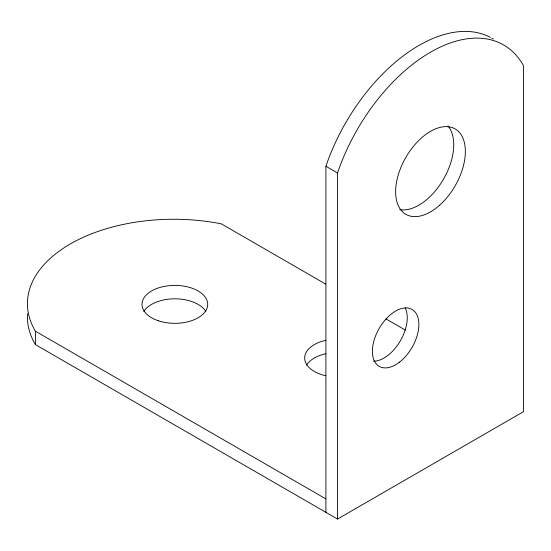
<?xml version="1.0" encoding="UTF-8"?>
<svg xmlns="http://www.w3.org/2000/svg" width="551" height="551" viewBox="0 0 551 551"><rect width="100%" height="100%" fill="white"/><g stroke="black" fill="none" stroke-linecap="round" stroke-linejoin="round"><path stroke-width="0.83" d="M337.529 519.042L523.45 411.7L523.45 65.624A146.256 84.441 -60 0 0 430.489 52.207A146.256 84.441 -60 0 0 337.529 172.966L337.529 519.042L35.409 344.616A146.256 84.441 0 0 1 27.55 313.684M490.438 37.392A146.256 84.441 -60 0 0 325.91 166.257L337.529 172.966M325.613 284.061L221.33 223.858A146.256 84.441 0 0 0 70.266 243.983A146.256 84.441 0 0 0 35.409 331.199L35.409 344.616M385.948 318.898L405.316 330.077M35.409 331.199L325.91 498.917M325.91 166.257L325.91 512.334M491.885 38.191A146.256 84.441 -60 0 1 493.31 39.038M447.997 125.986A49.301 28.466 -60 0 1 443.521 179.144A49.301 28.466 -60 0 1 399.723 209.607M405.15 307.837A32.867 18.975 -60 0 1 400.109 341.255A32.867 18.975 -60 0 1 373.509 361.201M325.758 375.748A32.867 18.975 0 0 1 304.662 358.033A32.867 18.975 0 0 1 325.758 340.318M143.825 311.515A32.867 18.975 0 0 1 174.846 298.807A32.867 18.975 0 0 1 205.874 311.515M306.501 365.189A32.867 18.975 0 0 1 325.758 353.735M399.489 362.138A32.867 18.975 -60 0 0 413.546 310.468A32.867 18.975 -60 0 0 373.853 341.103A32.867 18.975 -60 0 0 399.489 362.138M439.512 205.296A49.301 28.466 -60 0 0 455.14 128.927A49.301 28.466 -60 0 0 396.816 180.645A49.301 28.466 -60 0 0 439.512 205.296M158.412 320.792A32.867 18.975 0 0 0 207.713 304.366A32.867 18.975 0 0 0 158.412 287.932A32.867 18.975 0 0 0 158.412 320.792"/></g></svg>
